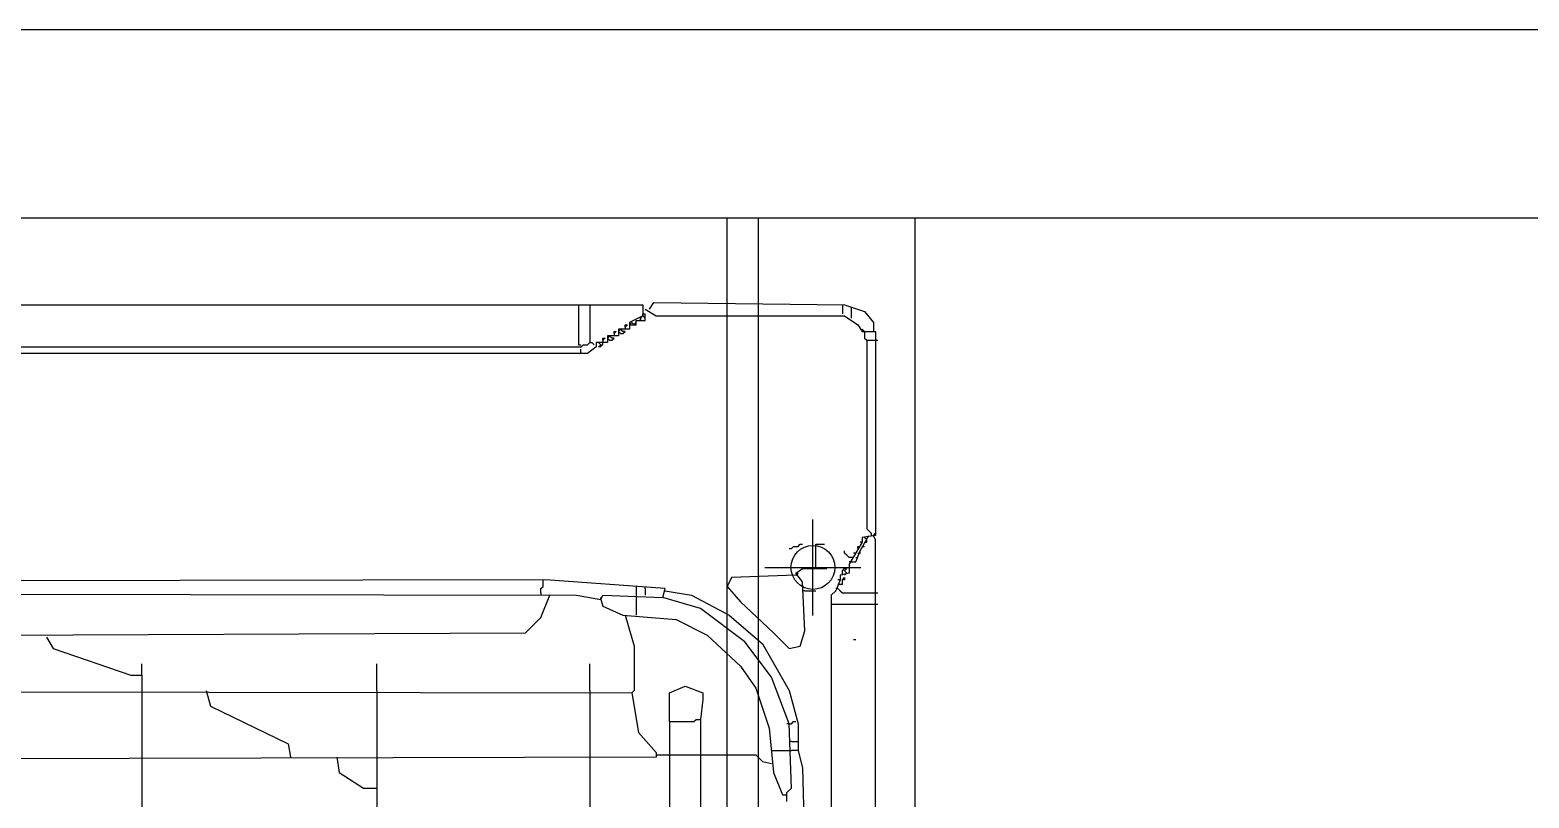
# Model space of a CAD drawing. Extents: x 4511820 to 5180432, y -1526536 to -944957.
# Drawn here: x 5147822.5 to 5148300.4, y -1026849.6 to -1026604.7 of the extents above; entities that cross this region are included whole.
import ezdxf

# ---------------------------------------------------------------- set-up
doc = ezdxf.new("R2010")
doc.units = 0
doc.header["$MEASUREMENT"] = 0
doc.layers.add('ZZ-chladenie', color=133, linetype='CONTINUOUS')

msp = doc.modelspace()

# ---------------------------------------------------------------- linework, layer by layer
at = {"layer": 'ZZ-chladenie'}
for p, q in [((5149472.5, -1026604.74), (5147315.716, -1026604.74)), ((5149472.5, -1026664.74), (5147315.716, -1026664.74)), ((5148044.716, -1028913.604), (5148044.716, -1026664.74)), ((5148054.716, -1028913.604), (5148054.716, -1026664.74)), ((5148104.716, -1028913.604), (5148104.716, -1026664.74)), ((5147396.079, -1026692.365), (5148017.896, -1026692.365)), ((5147997.405, -1026692.365), (5147997.405, -1026705.084)), ((5148000.937, -1026692.365), (5148000.937, -1026704.377)), ((5148017.896, -1026692.365), (5148017.896, -1026695.898)), ((5148017.896, -1026695.898), (5148017.896, -1026695.191)), ((5148017.896, -1026695.191), (5148018.602, -1026695.191)), ((5148018.602, -1026693.778), (5148022.136, -1026695.898)), ((5148018.602, -1026697.311), (5148018.602, -1026695.191)), ((5148020.016, -1026693.778), (5148021.429, -1026691.658)), ((5148021.429, -1026691.658), (5148082.198, -1026692.365)), ((5148081.491, -1026692.365), (5148081.491, -1026695.191)), ((5148082.198, -1026692.365), (5148088.557, -1026694.485)), ((5148084.318, -1026693.072), (5148084.318, -1026696.604)), ((5148088.557, -1026694.485), (5148091.384, -1026698.018)), ((5148010.83, -1026700.138), (5148010.123, -1026700.845)), ((5148013.657, -1026700.138), (5148010.123, -1026700.138)), ((5148010.123, -1026700.138), (5148010.123, -1026702.258)), ((5148011.536, -1026700.845), (5148010.83, -1026700.138)), ((5148012.243, -1026699.431), (5148012.243, -1026698.724)), ((5148012.243, -1026698.724), (5148012.95, -1026698.724)), ((5148012.95, -1026698.724), (5148012.243, -1026699.431)), ((5148012.243, -1026699.431), (5148012.243, -1026700.138)), ((5148017.896, -1026695.898), (5148013.657, -1026698.018)), ((5148013.657, -1026698.724), (5148014.363, -1026698.018)), ((5148013.657, -1026698.018), (5148013.657, -1026700.138)), ((5148013.657, -1026698.724), (5148015.776, -1026698.724)), ((5148014.363, -1026698.018), (5148015.07, -1026698.724)), ((5148015.07, -1026698.724), (5148015.776, -1026698.018)), ((5148015.776, -1026698.724), (5148015.776, -1026697.311)), ((5148015.776, -1026697.311), (5148018.602, -1026697.311)), ((5148017.189, -1026696.604), (5148017.896, -1026695.898)), ((5148017.189, -1026697.311), (5148017.189, -1026696.604)), ((5148017.189, -1026696.604), (5148017.189, -1026697.311)), ((5148017.896, -1026695.898), (5148018.602, -1026696.604)), ((5148022.136, -1026695.898), (5148082.198, -1026695.898)), ((5148082.198, -1026695.898), (5148086.437, -1026698.724)), ((5148086.437, -1026698.724), (5148087.85, -1026700.845)), ((5148088.557, -1026700.845), (5148087.85, -1026700.138)), ((5148091.384, -1026698.018), (5148091.384, -1026700.845)), ((5147997.405, -1026705.084), (5147998.111, -1026705.084)), ((5147998.111, -1026705.79), (5147998.818, -1026705.084)), ((5147998.818, -1026705.084), (5148000.231, -1026705.084)), ((5148000.231, -1026705.084), (5148000.937, -1026704.377)), ((5148000.937, -1026704.377), (5148001.644, -1026704.377)), ((5148001.644, -1026704.377), (5148002.35, -1026705.084)), ((5148006.591, -1026704.377), (5148003.057, -1026704.377)), ((5148003.057, -1026704.377), (5148003.057, -1026705.79)), ((5148004.47, -1026705.084), (5148003.764, -1026704.377)), ((5148003.764, -1026704.377), (5148004.47, -1026705.084)), ((5148003.764, -1026705.79), (5148004.47, -1026705.084)), ((5148004.47, -1026705.084), (5148005.177, -1026705.084)), ((5148004.47, -1026705.084), (5148004.47, -1026705.79)), ((5148005.177, -1026703.671), (5148005.177, -1026702.964)), ((5148005.177, -1026702.964), (5148005.884, -1026702.964)), ((5148005.884, -1026702.964), (5148005.177, -1026703.671)), ((5148005.177, -1026703.671), (5148005.177, -1026704.377)), ((5148005.177, -1026705.084), (5148005.177, -1026704.377)), ((5148007.297, -1026702.258), (5148006.591, -1026702.964)), ((5148010.123, -1026702.258), (5148006.591, -1026702.258)), ((5148006.591, -1026702.258), (5148006.591, -1026704.377)), ((5148006.591, -1026702.964), (5148007.297, -1026703.671)), ((5148008.004, -1026702.964), (5148007.297, -1026702.258)), ((5148007.297, -1026703.671), (5148008.004, -1026703.671)), ((5148008.004, -1026703.671), (5148008.71, -1026702.964)), ((5148008.71, -1026702.964), (5148008.004, -1026702.964)), ((5148008.71, -1026701.551), (5148008.71, -1026700.845)), ((5148008.71, -1026700.845), (5148009.417, -1026700.845)), ((5148009.417, -1026700.845), (5148008.71, -1026701.551)), ((5148008.71, -1026701.551), (5148008.71, -1026702.258)), ((5148010.123, -1026700.845), (5148010.83, -1026701.551)), ((5148010.83, -1026701.551), (5148011.536, -1026701.551)), ((5148011.536, -1026701.551), (5148012.243, -1026700.845)), ((5148012.243, -1026700.845), (5148011.536, -1026700.845)), ((5148087.85, -1026700.845), (5148092.09, -1026700.845)), ((5148088.557, -1026700.845), (5148088.557, -1026702.964)), ((5148088.557, -1026702.964), (5148089.263, -1026703.671)), ((5148089.263, -1026703.671), (5148092.09, -1026703.671)), ((5148089.263, -1026703.671), (5148089.263, -1026763.733)), ((5148092.09, -1026700.845), (5148092.09, -1026765.852)), ((5148092.09, -1026703.671), (5148092.797, -1026703.671)), ((5147418.691, -1026705.79), (5147998.111, -1026705.79)), ((5148000.231, -1026707.911), (5147418.691, -1026707.911)), ((5147998.111, -1026707.911), (5147998.111, -1026706.497)), ((5148003.057, -1026705.79), (5148000.231, -1026707.911)), ((5148004.47, -1026705.79), (5148003.764, -1026705.79)), ((5148072.094, -1026791.412), (5148072.094, -1026760.75)), ((5148087.144, -1026770.799), (5148089.97, -1026765.852)), ((5148092.09, -1026765.852), (5148087.85, -1026766.559)), ((5148087.85, -1026766.559), (5148087.85, -1026767.972)), ((5148089.263, -1026767.265), (5148088.557, -1026766.559)), ((5148089.263, -1026763.733), (5148089.97, -1026764.439)), ((5148089.263, -1026767.972), (5148089.263, -1026767.265)), ((5148089.97, -1026764.439), (5148090.677, -1026765.146)), ((5148090.677, -1026765.146), (5148090.677, -1026765.852)), ((5148091.384, -1026765.852), (5148092.09, -1026765.146)), ((5148092.09, -1026767.265), (5148091.384, -1026765.852)), ((5148092.09, -1027551.602), (5148092.09, -1026767.265)), ((5148064.532, -1026770.092), (5148065.239, -1026770.092)), ((5148065.239, -1026770.092), (5148065.945, -1026769.385)), ((5148065.945, -1026769.385), (5148067.359, -1026769.385)), ((5148067.359, -1026769.385), (5148068.066, -1026768.679)), ((5148068.066, -1026768.679), (5148068.772, -1026768.679)), ((5148073.011, -1026776.451), (5148073.011, -1026768.679)), ((5148073.011, -1026768.679), (5148075.838, -1026768.679)), ((5148082.198, -1026771.505), (5148082.198, -1026770.799)), ((5148082.904, -1026772.212), (5148082.198, -1026771.505)), ((5148087.85, -1026767.972), (5148083.611, -1026775.038)), ((5148085.731, -1026771.505), (5148085.024, -1026771.505)), ((5148085.731, -1026774.332), (5148087.144, -1026770.799)), ((5148086.437, -1026770.092), (5148086.437, -1026769.385)), ((5148086.437, -1026769.385), (5148087.144, -1026769.385)), ((5148086.437, -1026771.505), (5148087.144, -1026771.505)), ((5148087.85, -1026767.972), (5148087.144, -1026767.972)), ((5148087.144, -1026771.505), (5148087.144, -1026770.799)), ((5148087.85, -1026769.385), (5148088.557, -1026769.385)), ((5148088.557, -1026767.972), (5148089.263, -1026767.972)), ((5148056.763, -1026776.081), (5148087.424, -1026776.081)), ((5148066.652, -1026777.865), (5148068.772, -1026776.451)), ((5148068.772, -1026776.451), (5148076.545, -1026776.451)), ((5148081.491, -1026777.158), (5148082.198, -1026776.451)), ((5148082.198, -1026776.451), (5148082.904, -1026776.451)), ((5148082.904, -1026776.451), (5148082.198, -1026777.158)), ((5148083.611, -1026772.919), (5148082.904, -1026772.212)), ((5148084.318, -1026772.919), (5148083.611, -1026772.919)), ((5148084.318, -1026774.332), (5148083.611, -1026774.332)), ((5148083.611, -1026775.038), (5148083.611, -1026777.865)), ((5148085.024, -1026772.919), (5148084.318, -1026772.919)), ((5148084.318, -1026774.332), (5148085.731, -1026774.332)), ((5148085.731, -1026772.919), (5148086.437, -1026772.919)), ((5147986.805, -1026779.985), (5147590.397, -1026780.691)), ((5147986.098, -1026782.104), (5147986.098, -1026779.985)), ((5148024.962, -1026782.811), (5147986.805, -1026779.985)), ((5148046.161, -1026779.278), (5148044.748, -1026782.104)), ((5148066.652, -1026778.572), (5148046.161, -1026779.278)), ((5148066.652, -1026778.572), (5148067.359, -1026777.865)), ((5148068.772, -1026780.691), (5148066.652, -1026777.865)), ((5148069.479, -1026796.237), (5148068.772, -1026780.691)), ((5148080.784, -1026779.985), (5148079.371, -1026783.517)), ((5148080.784, -1026779.985), (5148080.077, -1026779.985)), ((5148080.077, -1026781.398), (5148081.491, -1026781.398)), ((5148083.611, -1026777.865), (5148080.784, -1026778.572)), ((5148080.784, -1026778.572), (5148080.784, -1026779.985)), ((5148081.491, -1026778.572), (5148081.491, -1026777.158)), ((5148081.491, -1026779.985), (5148082.198, -1026779.278)), ((5148081.491, -1026781.398), (5148081.491, -1026779.985)), ((5148082.198, -1026779.985), (5148081.491, -1026779.985)), ((5148082.198, -1026777.158), (5148082.904, -1026777.865)), ((5148082.904, -1026777.865), (5148082.198, -1026778.572)), ((5148082.198, -1026779.278), (5148082.198, -1026779.985)), ((5147605.236, -1026784.224), (5147996.698, -1026784.931)), ((5147985.392, -1026782.811), (5147986.098, -1026782.104)), ((5147985.392, -1026784.224), (5147985.392, -1026782.811)), ((5147985.392, -1026784.224), (5147985.392, -1026784.931)), ((5147985.392, -1026791.997), (5147988.218, -1026784.931)), ((5147996.698, -1026784.931), (5148004.47, -1026786.344)), ((5148004.47, -1026786.344), (5148005.177, -1026784.931)), ((5148004.47, -1026786.344), (5148004.47, -1026785.638)), ((5148004.47, -1026786.344), (5148005.177, -1026788.464)), ((5148005.177, -1026784.931), (5148024.255, -1026785.638)), ((5148015.776, -1026782.104), (5148015.776, -1026784.931)), ((5148015.776, -1026784.931), (5148015.776, -1026791.29)), ((5148018.602, -1026782.811), (5148018.602, -1026782.104)), ((5148018.602, -1026782.811), (5148018.602, -1026784.931)), ((5148024.255, -1026785.638), (5148024.962, -1026782.811)), ((5148036.268, -1026789.17), (5148024.255, -1026785.638)), ((5148024.962, -1026783.517), (5148033.441, -1026784.931)), ((5148033.441, -1026784.931), (5148045.454, -1026791.29)), ((5148044.748, -1026782.104), (5148048.987, -1026787.051)), ((5148069.479, -1026783.517), (5148068.772, -1026783.517)), ((5148069.479, -1026783.517), (5148073.011, -1026783.517)), ((5148079.371, -1026783.517), (5148077.958, -1026784.931)), ((5148077.958, -1026784.931), (5148077.958, -1026787.757)), ((5148080.077, -1026782.811), (5148079.371, -1026782.811)), ((5148080.077, -1026782.811), (5148080.784, -1026783.517)), ((5148080.784, -1026783.517), (5148081.491, -1026784.224)), ((5148081.491, -1026784.224), (5148092.797, -1026784.224)), ((5148005.177, -1026788.464), (5148011.536, -1026791.29)), ((5148050.4, -1026799.77), (5148036.268, -1026789.17)), ((5148048.987, -1026787.051), (5148059.586, -1026796.943)), ((5148077.958, -1026787.757), (5148077.251, -1027531.111)), ((5148077.958, -1026787.757), (5148092.797, -1026787.757)), ((5147980.446, -1026796.943), (5147985.392, -1026791.997)), ((5148011.536, -1026791.29), (5148028.495, -1026792.704)), ((5148012.243, -1026791.29), (5148015.07, -1026801.183)), ((5148028.495, -1026792.704), (5148038.388, -1026797.65)), ((5148045.454, -1026791.29), (5148056.053, -1026800.476)), ((5147631.381, -1026798.356), (5147980.446, -1026796.943)), ((5147827.818, -1026798.356), (5147829.938, -1026801.89)), ((5148038.388, -1026797.65), (5148048.987, -1026807.542)), ((5148058.879, -1026811.076), (5148050.4, -1026799.77)), ((5148056.053, -1026800.476), (5148064.532, -1026815.315)), ((5148059.586, -1026796.943), (5148064.532, -1026801.89)), ((5148068.066, -1026801.183), (5148069.479, -1026796.237)), ((5148085.024, -1026799.063), (5148085.731, -1026799.063)), ((5147829.938, -1026801.89), (5147854.669, -1026810.369)), ((5148015.07, -1026801.183), (5148015.07, -1026815.315)), ((5148064.532, -1026801.89), (5148068.066, -1026801.183)), ((5147854.669, -1026810.369), (5147858.203, -1026810.369)), ((5147858.203, -1026810.369), (5147858.203, -1026806.835)), ((5147858.203, -1026810.369), (5147858.203, -1026815.315)), ((5147933.103, -1026815.315), (5147933.103, -1026806.835)), ((5148000.937, -1026815.315), (5148000.937, -1026806.835)), ((5148048.987, -1026807.542), (5148053.933, -1026814.608)), ((5148026.375, -1026816.022), (5148031.322, -1026813.902)), ((5148031.322, -1026813.902), (5148036.975, -1026816.022)), ((5148053.933, -1026814.608), (5148058.173, -1026827.327)), ((5148064.532, -1026825.914), (5148058.879, -1026811.076)), ((5147557.893, -1026815.315), (5148014.363, -1026816.022)), ((5147858.203, -1026815.315), (5147858.203, -1026836.513)), ((5147878.694, -1026815.315), (5147880.107, -1026820.261)), ((5147933.103, -1026815.315), (5147933.103, -1026836.513)), ((5148000.937, -1026815.315), (5148000.937, -1026836.513)), ((5148015.07, -1026815.315), (5148014.363, -1026816.022)), ((5148014.363, -1026816.022), (5148016.483, -1026828.74)), ((5148026.375, -1026825.208), (5148026.375, -1026816.022)), ((5148036.975, -1026818.142), (5148036.268, -1026824.501)), ((5148036.975, -1026816.022), (5148036.975, -1026818.142)), ((5148064.532, -1026815.315), (5148067.359, -1026825.914)), ((5147880.107, -1026820.261), (5147904.839, -1026832.274)), ((5148034.148, -1026825.208), (5148034.855, -1026824.501)), ((5148034.855, -1026824.501), (5148036.268, -1026824.501)), ((5148036.268, -1026824.501), (5148036.268, -1026835.807)), ((5148016.483, -1026828.74), (5148022.136, -1026835.1)), ((5148026.375, -1026825.208), (5148026.375, -1026835.807)), ((5148026.375, -1026825.208), (5148034.148, -1026825.208)), ((5148058.173, -1026827.327), (5148059.586, -1026841.46)), ((5148064.532, -1026825.914), (5148063.826, -1026825.914)), ((5148064.532, -1026825.914), (5148065.239, -1026825.914)), ((5148065.239, -1026846.406), (5148064.532, -1026825.914)), ((5148065.239, -1026825.914), (5148065.945, -1026825.208)), ((5148065.945, -1026825.208), (5148066.652, -1026825.208)), ((5148067.359, -1026825.914), (5148067.359, -1026834.394)), ((5147904.839, -1026832.274), (5147905.545, -1026836.513)), ((5148065.239, -1026831.567), (5148064.532, -1026831.567)), ((5148065.239, -1026831.567), (5148067.359, -1026831.567)), ((5148022.136, -1026836.513), (5147747.264, -1026837.22)), ((5147858.203, -1026836.513), (5147858.203, -1026858.418)), ((5147920.384, -1026836.513), (5147921.091, -1026841.46)), ((5147933.103, -1026836.513), (5147933.103, -1026846.406)), ((5148000.937, -1026836.513), (5148000.937, -1026858.418)), ((5148022.136, -1026835.1), (5148022.136, -1026836.513)), ((5148022.136, -1026835.807), (5148046.867, -1026835.807)), ((5148026.375, -1026835.807), (5148026.375, -1026858.418)), ((5148036.268, -1026835.807), (5148036.268, -1026858.418)), ((5148046.867, -1026835.807), (5148053.933, -1026835.807)), ((5148053.933, -1026835.807), (5148056.053, -1026837.926)), ((5148056.053, -1026837.926), (5148058.879, -1026838.633)), ((5148058.879, -1026834.394), (5148065.239, -1026834.394)), ((5148067.359, -1026834.394), (5148065.239, -1026834.394)), ((5148067.359, -1026834.394), (5148068.772, -1026840.047)), ((5147921.091, -1026841.46), (5147928.863, -1026846.406)), ((5148059.586, -1026841.46), (5148062.412, -1026848.526)), ((5148068.772, -1026840.047), (5148069.479, -1026864.071)), ((5147928.863, -1026846.406), (5147933.103, -1026846.406)), ((5147933.103, -1026846.406), (5147933.103, -1026858.418)), ((5148062.412, -1026848.526), (5148063.119, -1026848.526)), ((5148063.119, -1026848.526), (5148063.826, -1026848.526)), ((5148063.826, -1026847.819), (5148065.239, -1026846.406)), ((5148063.826, -1026850.646), (5148063.826, -1026847.819))]:
    msp.add_line(p, q, dxfattribs=at)
msp.add_circle((5148072.094, -1026776.081), 7, dxfattribs=at)

doc.saveas('drawing.dxf')
